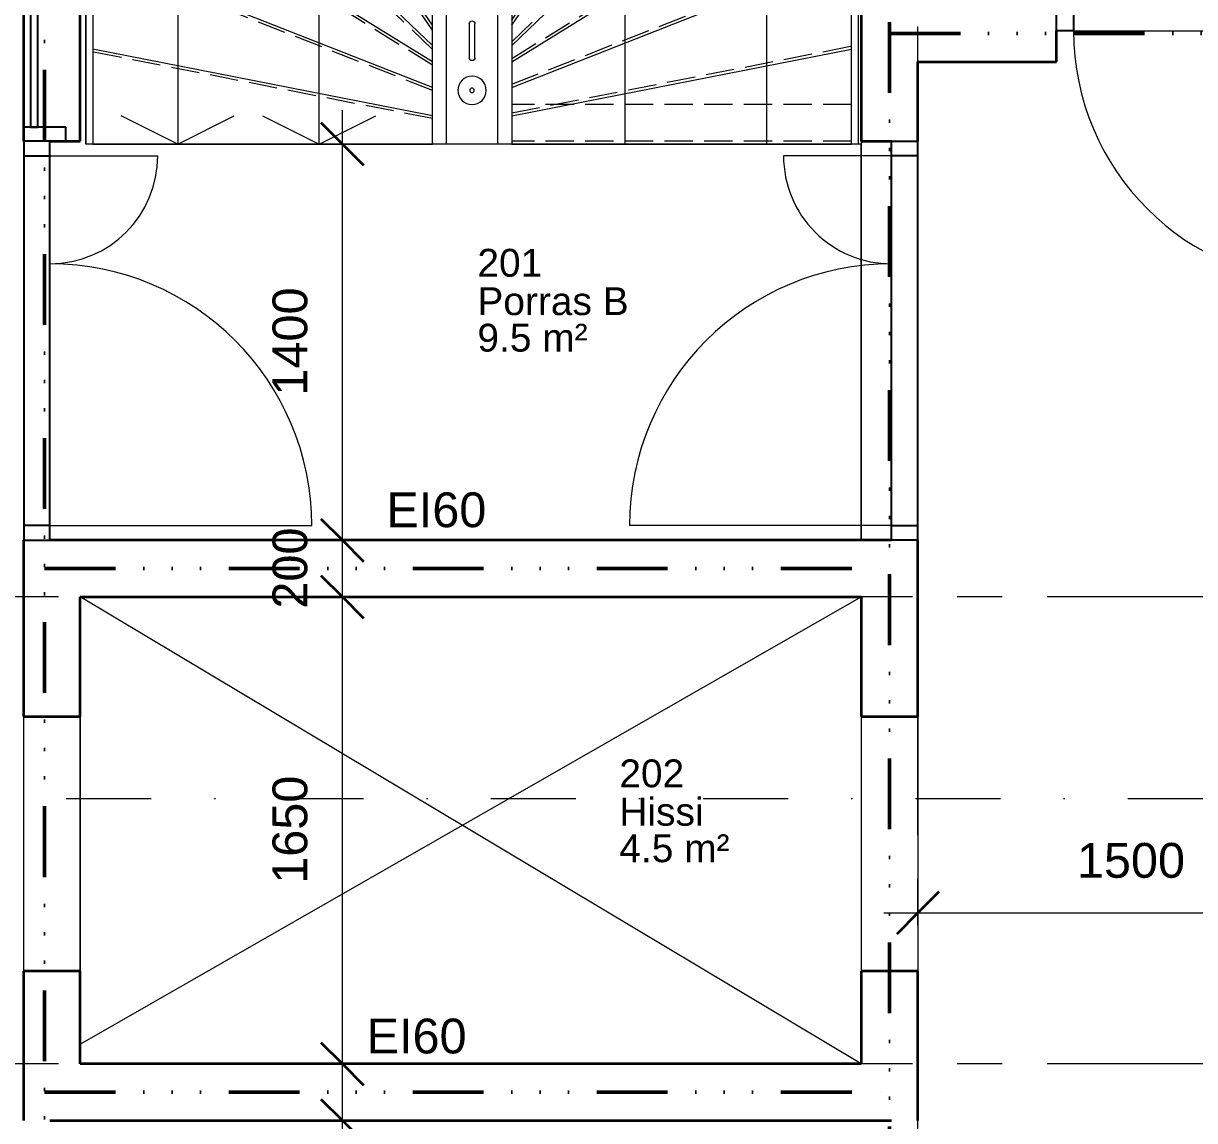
# Model space of a CAD drawing. Header units: millimetres. Extents: x -46592 to 140440, y -36427 to 76663.
# Drawn here: x 38214 to 42351, y 45556 to 49432 of the extents above; entities that cross this region are included whole.
import ezdxf

# ---------------------------------------------------------------- set-up
doc = ezdxf.new("R2010")
doc.units = ezdxf.units.MM
for name, pattern in [('Grid Line', [1111.25, 635, -158.75, 158.75, -158.75]), ('IMPORT-KVP _2_', [140, 100, -40]), ('PALOALUE', [650, 250, -100, 0, -100, 0, -100, 0, -100]), ('Pistekatko 6_4_5_mm', [750, 300, -225, 0, -225])]:
    doc.linetypes.add(name, pattern=pattern)
for name, color, linetype, lineweight in [('0-1', 7, 'IMPORT-KVP _2_', 18), ('0-2', 7, 'Continuous', 18), ('AR-A_MERKINNÄT', 8, 'Continuous', 18), ('AR-A_MERKINNÄT-4', 8, 'PALOALUE', 50), ('AR-A_MERKINNÄT_TXT', 8, 'Continuous', 9), ('AR-D_MITTA', 8, 'Continuous', 9), ('AR-D_MITTA-50', 8, 'Continuous', 9), ('AR-J_LEIKKMERK-2', 6, 'Pistekatko 6_4_5_mm', 9), ('AR-T_TEKSTI-HNRO', 3, 'Continuous', 9), ('AR-X1_EROHUTVIIVA', 11, 'Continuous', 18), ('AR-Y_MODVIIVA-1', 8, 'Grid Line', 9), ('AR1235_VP', 6, 'Continuous', 18), ('AR1241_US-1', 1, 'Continuous', 35), ('AR1243_ULKOOVI', 3, 'Continuous', 18), ('AR1243_ULKOOVI-1', 3, 'Continuous', 25), ('AR1245_LASIUS', 231, 'Continuous', 18), ('AR1245_LASIUS-1', 231, 'Continuous', 25), ('AR935_PA-HUONE', 2, 'Continuous', 18), ('Elemento 5_ pohja H_3000_ 17x176_5 mm_dwg-1', 7, 'Continuous', 18)]:
    doc.layers.add(name, color=color, linetype=linetype, lineweight=lineweight)
doc.styles.add('Arial_2', font='arial.ttf', dxfattribs={"height": 98.353293})
doc.styles.add('Arial_3', font='arial.ttf', dxfattribs={"height": 122.941617})
doc.styles.add('romans', font='romans__.ttf', dxfattribs={"height": 50})
doc.dimstyles.new('Diagonal_-_2_5mm_Arial', dxfattribs={"dimscale": 304.8, "dimtxt": 125, "dimasz": 0.492126, "dimexe": 0.393701, "dimexo": 0.0625, "dimgap": 0.287073, "dimtad": 1, "dimdec": 0, "dimzin": 0, "dimdsep": 46, "dimtxsty": 'Arial_3', "dimblk1": 'OBLIQUE', "dimblk2": 'OBLIQUE', "dimsah": 1, "dimcen": 0.09, "dimdle": 0.393701, "dimazin": 0, "dimtfac": 1, "dimtdec": 4, "dimtix": 1, "dimtmove": 0, "dimatfit": 3, "dimfxl": 0.393701, "dimfxlon": 1, "dimtvp": 1, "dimtolj": 1, "dimtzin": 0, "dimarcsym": 2})

# ---------------------------------------------------------------- blocks, each defined once
blk = doc.blocks.new('ARC_AO - dB sisäovi-puu asunnonovi - 10x21-1665506-04 2_ krs')
at = {"layer": 'AR1243_ULKOOVI'}
for p, q in [((445, 102), (-445, 102)), ((-445, 10), (445, 10)), ((445, 10), (445, -880))]:
    blk.add_line(p, q, dxfattribs=at)
blk.add_arc((445, 10), 890, 180, 270, dxfattribs=at)
at = {"layer": 'AR1243_ULKOOVI-1'}
for p, q in [((-505, 10), (-505, 102)), ((-505, 102), (-445, 102)), ((-445, 102), (-445, 10)), ((445, 10), (445, 102)), ((445, 102), (505, 102)), ((505, 102), (505, 10)), ((-445, 10), (-505, 10)), ((505, 10), (445, 10))]:
    blk.add_line(p, q, dxfattribs=at)
blk = doc.blocks.new('Rectangular Mullion - 50 x 150mm-1924275-04 2_ krs')
at = {"layer": 'AR1245_LASIUS-1'}
for p, q in [((-50, 75), (0, 75)), ((-50, -75), (-50, 75)), ((0, 75), (0, 73.3)), ((0, -18.7), (0, -75)), ((0, -75), (-50, -75))]:
    blk.add_line(p, q, dxfattribs=at)
blk = doc.blocks.new('System Panel - Lasitettu-2158233-04 2_ krs')
at = {"layer": 'AR1245_LASIUS-1'}
for p, q in [((563.4, -24.5), (-563.4, -24.5)), ((-563.4, -24.5), (-563.4, -49.5)), ((563.4, -49.5), (563.4, -24.5)), ((-563.4, -49.5), (563.4, -49.5))]:
    blk.add_line(p, q, dxfattribs=at)
blk = doc.blocks.new('OK9_1 - epäsymmetrinen pariovi korkealla lasiaukolla - 14x21-2157941-04 2_ krs')
at = {"layer": 'AR1243_ULKOOVI'}
for p, q in [((698, 3.7), (698, 928.7)), ((-608, 3.7), (-608, 384.7))]:
    blk.add_line(p, q, dxfattribs=at)
for centre, radius, start, end in [((698, 3.7), 925, 90, 180), ((-608, 3.7), 381, 360, 90)]:
    blk.add_arc(centre, radius, start, end, dxfattribs=at)
at = {"layer": 'AR1243_ULKOOVI-1'}
for p, q in [((-608, 3.7), (-660, 3.7)), ((-660, 3.7), (-660, -88.3)), ((-608, 3.7), (-660, 3.7)), ((-660, 3.7), (-660, -88.3)), ((698, 3.7), (-608, 3.7)), ((698, 3.7), (-608, 3.7)), ((-608, -88.3), (-608, 3.7)), ((-608, -88.3), (-608, 3.7)), ((698, 3.7), (698, -88.3)), ((750, 3.7), (698, 3.7)), ((750, 3.7), (698, 3.7)), ((698, 3.7), (698, -88.3)), ((750, -88.3), (750, 3.7)), ((750, -88.3), (750, 3.7)), ((-660, -88.3), (-608, -88.3)), ((-660, -88.3), (-608, -88.3)), ((-608, -88.3), (698, -88.3)), ((-608, -88.3), (698, -88.3)), ((698, -88.3), (750, -88.3)), ((698, -88.3), (750, -88.3))]:
    blk.add_line(p, q, dxfattribs=at)
blk = doc.blocks.new('OK9_1 - epäsymmetrinen pariovi korkealla lasiaukolla - 14x21-2158045-04 2_ krs')
at = {"layer": 'AR1243_ULKOOVI'}
for p, q in [((-608, -3.7), (-608, -384.7)), ((698, -3.7), (698, -928.7))]:
    blk.add_line(p, q, dxfattribs=at)
for centre, radius, start, end in [((-608, -3.7), 381, 270, 0), ((698, -3.7), 925, 180, 270)]:
    blk.add_arc(centre, radius, start, end, dxfattribs=at)
at = {"layer": 'AR1243_ULKOOVI-1'}
for p, q in [((-660, -3.7), (-660, 88.3)), ((-660, 88.3), (-608, 88.3)), ((-660, 88.3), (-608, 88.3)), ((-660, -3.7), (-660, 88.3)), ((-608, 88.3), (698, 88.3)), ((-608, 88.3), (698, 88.3)), ((-608, 88.3), (-608, -3.7)), ((-608, 88.3), (-608, -3.7)), ((698, 88.3), (750, 88.3)), ((698, -3.7), (698, 88.3)), ((698, 88.3), (750, 88.3)), ((698, -3.7), (698, 88.3)), ((750, 88.3), (750, -3.7)), ((750, 88.3), (750, -3.7)), ((-608, -3.7), (-660, -3.7)), ((-608, -3.7), (-660, -3.7)), ((698, -3.7), (-608, -3.7)), ((698, -3.7), (-608, -3.7)), ((750, -3.7), (698, -3.7)), ((750, -3.7), (698, -3.7))]:
    blk.add_line(p, q, dxfattribs=at)
blk = doc.blocks.new('Elemento 5_ pohja H_3000_ 17x176_5 mm_dwg__Oblique-1778600-04 2_ krs')
at = {"layer": '0-2'}
blk.add_line((-0.5, -0.5), (0.5, 0.5), dxfattribs=at)
blk = doc.blocks.new('Elemento 5_ pohja H_3000_ 17x176_5 mm_dwg-1732897-04 2_ krs')
at = {"layer": '0-1'}
for p, q in [((2242.7, 3028.8), (1124.9, 4671)), ((2242.7, 3166.8), (1615, 4671)), ((2296.2, 3291.1), (2021.2, 4671)), ((2392.7, 3320.7), (2392.7, 4671)), ((2486.4, 3275.1), (2764.6, 4671)), ((2522.7, 3114.8), (3172.1, 4671)), ((2522.7, 2993.2), (3664.7, 4671)), ((2242.7, 2952.9), (1042.7, 4106.8)), ((2522.7, 2925.2), (3722.7, 4079.1)), ((2242.7, 2893.2), (1042.7, 3637)), ((2522.7, 2869.7), (3722.7, 3613.5)), ((2242.7, 2802.3), (1042.7, 3273.5)), ((2522.7, 2780.8), (3722.7, 3252)), ((2242.7, 2701.5), (1042.7, 2937.1)), ((2522.7, 2681.1), (3722.7, 2916.7)), ((1042.7, 2731), (2242.7, 2731)), ((1042.7, 2601), (2242.7, 2601))]:
    blk.add_line(p, q, dxfattribs=at)
at = {"layer": '0-2'}
for p, q in [((1017.7, 2591), (1017.7, 4676)), ((3747.7, 4676), (3747.7, 2591)), ((2242.7, 3011), (1112.8, 4671)), ((2242.7, 3140.8), (1604.2, 4671)), ((2287.5, 3283.7), (2011, 4671)), ((2382.7, 3321), (2382.7, 4671)), ((2477.9, 3283.7), (2754.4, 4671)), ((2522.7, 3011), (3652.6, 4671)), ((2522.7, 3140.8), (3161.2, 4671)), ((2369.4, 4320.1), (2360.4, 4387.1)), ((2068.6, 4327.7), (2382.9, 4370)), ((2094.7, 4283.2), (2085.7, 4350.2)), ((2242.7, 2939.1), (1042.7, 4093)), ((2522.7, 2939.1), (3722.7, 4093)), ((2164.8, 3817), (2380.7, 3853.3)), ((2366.1, 3819.7), (2357.7, 3869.7)), ((2189.6, 3790), (2181.2, 3840.1)), ((2242.7, 2881.4), (1042.7, 3625.3)), ((2522.7, 2881.4), (3722.7, 3625.3)), ((2242.7, 2791.5), (1042.7, 3262.8)), ((2522.7, 2791.5), (3722.7, 3262.8)), ((1342.7, 3181), (1342.7, 2591)), ((1842.7, 3181), (1842.7, 2591)), ((2292.7, 3181), (2292.7, 2591)), ((2472.7, 2591), (2472.7, 3181)), ((2372.7, 2896), (2372.7, 3016)), ((2392.7, 3016), (2392.7, 2896)), ((2242.7, 2691.3), (1042.7, 2926.9)), ((2522.7, 2691.3), (3722.7, 2926.9)), ((2922.7, 2591), (2722.7, 2691)), ((3422.7, 2591), (3222.7, 2691)), ((1347.7, 2591), (1537.7, 2591))]:
    blk.add_line(p, q, dxfattribs=at)
at = {"layer": '0-2', "flags": 128}
for points in [[(2242.7, 3181), (2242.7, 2591), (1042.7, 2591), (1042.7, 4671), (3722.7, 4671), (3722.7, 2591), (2522.7, 2591), (2522.7, 3181)], [(3122.7, 2691), (2922.7, 2591), (2922.7, 3181)], [(3422.7, 3181), (3422.7, 2591), (3622.7, 2691)], [(2242.7, 2591), (2252.7, 2591), (2522.7, 2591)]]:
    blk.add_lwpolyline(points, dxfattribs=at)
at = {"layer": '0-2'}
for centre, radius in [((2382.7, 3131), 50), ((2382.7, 3131), 8), ((2382.7, 2781), 50), ((2382.7, 2781), 8)]:
    blk.add_circle(centre, radius, dxfattribs=at)
for centre, radius, start, end in [((2382.7, 3181), 1040, 360, 180), ((2382.7, 3181), 540, 360, 180), ((2382.7, 3181), 140, 90, 180), ((2382.7, 3181), 140, 360, 90), ((2382.7, 3181), 90, 90, 180), ((2382.7, 3181), 90, 360, 90), ((2382.7, 3016), 10, 90, 180), ((2382.7, 3016), 10, 0, 90), ((2382.7, 2896), 10, 180, 270), ((2382.7, 2896), 10, 270, 0)]:
    blk.add_arc(centre, radius, start, end, dxfattribs=at)
at = {"xscale": 28, "yscale": 28, "zscale": 28}
for p, rotation in [((2088.4, 4330.4), 187.6565210284084), ((2363, 4367.3), 7.656521028408435), ((2361, 3850), 9.537559017675813), ((2184.5, 3820.3), 189.5375590176757)]:
    blk.add_blockref('Elemento 5_ pohja H_3000_ 17x176_5 mm_dwg__Oblique-1778600-04 2_ krs', p, dxfattribs=dict(at, rotation=rotation))
at = {"layer": '0-2', "char_height": 50, "width": 170.458, "attachment_point": 2, "line_spacing_factor": 0.964689, "style": 'romans'}
for s, insert, rotation in [('277', (2214.6, 4431.8), 7.6565), ('179', (2253.1, 3952.2), 9.5376)]:
    blk.add_mtext(s, dxfattribs=dict(at, insert=insert, rotation=rotation))
blk = doc.blocks.new('Paloaluemerkintä - EI60-1904528-04 2_ krs')
at = {"layer": 'AR-A_MERKINNÄT-4'}
blk.add_line((0, 0), (10860, 0), dxfattribs=at)
blk = doc.blocks.new('Paloaluemerkintä - EI60-1905671-04 2_ krs')
at = {"layer": 'AR-A_MERKINNÄT-4'}
blk.add_line((0, 0), (24200, 0), dxfattribs=at)
blk = doc.blocks.new('Paloaluemerkintä - EI60-1905836-04 2_ krs')
at = {"layer": 'AR-A_MERKINNÄT-4'}
blk.add_line((0, 0), (6100, 0), dxfattribs=at)
blk = doc.blocks.new('Paloaluemerkintä - EI60-1905038-04 2_ krs')
at = {"layer": 'AR-A_MERKINNÄT-4'}
blk.add_line((0, 0), (2985, 0), dxfattribs=at)
blk = doc.blocks.new('DIMBLOCK1-04 2_ krs')
at = {"layer": 'AR-D_MITTA-50', "transparency": 16777216}
for p, q in [((41374, 46409.7), (41374, 46169.7)), ((41374, 46289.7), (41374, 46409.7)), ((42874, 46409.7), (42874, 46169.7)), ((42874, 46289.7), (42874, 46409.7)), ((41254, 46289.7), (42994, 46289.7))]:
    blk.add_line(p, q, dxfattribs=at)
at = {"layer": 'AR-D_MITTA-50', "lineweight": 35, "transparency": 16777216}
for p, q in [((41374, 46289.7), (41449, 46364.7)), ((42874, 46289.7), (42949, 46364.7)), ((41374, 46289.7), (41299, 46214.7)), ((42874, 46289.7), (42799, 46214.7))]:
    blk.add_line(p, q, dxfattribs=at)
at = {"layer": 'AR-D_MITTA-50', "color": 0, "transparency": 16777216, "insert": (41935.6, 46536.7), "char_height": 122.94, "width": 452.308, "attachment_point": 1, "line_spacing_factor": 0.938532, "style": 'Arial_3'}
blk.add_mtext('1500', dxfattribs=at)
blk = doc.blocks.new('_Oblique')
at = {"color": 0, "linetype": 'ByBlock', "lineweight": -2}
blk.add_line((-0.5, -0.5), (0.5, 0.5), dxfattribs=at)
blk = doc.blocks.new('DIMBLOCK9-04 2_ krs')
at = {"layer": 'AR-D_MITTA-50', "lineweight": 35, "transparency": 16777216}
for p, q in [((39340.9, 47406), (39265.9, 47481)), ((39340.9, 47406), (39415.9, 47331)), ((39340.9, 45756), (39265.9, 45831)), ((39340.9, 45756), (39415.9, 45681))]:
    blk.add_line(p, q, dxfattribs=at)
at = {"layer": 'AR-D_MITTA-50', "transparency": 16777216}
for p, q in [((39220.9, 47406), (39460.9, 47406)), ((39340.9, 47406), (39220.9, 47406)), ((39340.9, 45636), (39340.9, 47406)), ((39220.9, 45756), (39460.9, 45756)), ((39340.9, 45756), (39220.9, 45756))]:
    blk.add_line(p, q, dxfattribs=at)
at = {"layer": 'AR-D_MITTA-50', "color": 0, "transparency": 16777216, "insert": (39093.9, 46392.5), "char_height": 122.94, "width": 452.308, "attachment_point": 1, "rotation": 90, "line_spacing_factor": 0.938532, "style": 'Arial_3'}
blk.add_mtext('1650', dxfattribs=at)
blk = doc.blocks.new('DIMBLOCK10-04 2_ krs')
at = {"layer": 'AR-D_MITTA-50', "lineweight": 35, "transparency": 16777216}
for p, q in [((39340.9, 47606), (39265.9, 47681)), ((39340.9, 47606), (39415.9, 47531)), ((39340.9, 47406), (39265.9, 47481)), ((39340.9, 47406), (39415.9, 47331))]:
    blk.add_line(p, q, dxfattribs=at)
at = {"layer": 'AR-D_MITTA-50', "transparency": 16777216}
for p, q in [((39220.9, 47606), (39460.9, 47606)), ((39340.9, 47606), (39220.9, 47606)), ((39340.9, 47406), (39340.9, 47606)), ((39220.9, 47406), (39460.9, 47406)), ((39340.9, 47406), (39220.9, 47406))]:
    blk.add_line(p, q, dxfattribs=at)
at = {"layer": 'AR-D_MITTA-50', "color": 0, "transparency": 16777216, "insert": (39093.9, 47364.6), "char_height": 122.94, "width": 339.231, "attachment_point": 1, "rotation": 90, "line_spacing_factor": 0.938532, "style": 'Arial_3'}
blk.add_mtext('200', dxfattribs=at)
blk = doc.blocks.new('DIMBLOCK11-04 2_ krs')
at = {"layer": 'AR-D_MITTA-50', "transparency": 16777216}
for p, q in [((39340.9, 47606), (39340.9, 49125.8)), ((39460.9, 49005.8), (39220.9, 49005.8)), ((39340.9, 49005.8), (39460.9, 49005.8)), ((39220.9, 47606), (39460.9, 47606)), ((39340.9, 47606), (39220.9, 47606))]:
    blk.add_line(p, q, dxfattribs=at)
at = {"layer": 'AR-D_MITTA-50', "lineweight": 35, "transparency": 16777216}
for p, q in [((39340.9, 49005.8), (39265.9, 49080.8)), ((39340.9, 49005.8), (39415.9, 48930.8)), ((39340.9, 47606), (39265.9, 47681)), ((39340.9, 47606), (39415.9, 47531))]:
    blk.add_line(p, q, dxfattribs=at)
at = {"layer": 'AR-D_MITTA-50', "color": 0, "transparency": 16777216, "insert": (39093.9, 48117.4), "char_height": 122.94, "width": 452.308, "attachment_point": 1, "rotation": 90, "line_spacing_factor": 0.938532, "style": 'Arial_3'}
blk.add_mtext('1400', dxfattribs=at)
blk = doc.blocks.new('DIMBLOCK17-04 2_ krs')
at = {"layer": 'AR-D_MITTA-50', "transparency": 16777216}
for p, q in [((39340.9, 43836), (39340.9, 45676)), ((39220.9, 45556), (39460.9, 45556)), ((39340.9, 45556), (39220.9, 45556)), ((39220.9, 43956), (39460.9, 43956)), ((39340.9, 43956), (39220.9, 43956))]:
    blk.add_line(p, q, dxfattribs=at)
at = {"layer": 'AR-D_MITTA-50', "lineweight": 35, "transparency": 16777216}
for p, q in [((39340.9, 45556), (39265.9, 45631)), ((39340.9, 45556), (39415.9, 45481)), ((39340.9, 43956), (39265.9, 44031)), ((39340.9, 43956), (39415.9, 43881))]:
    blk.add_line(p, q, dxfattribs=at)
at = {"layer": 'AR-D_MITTA-50', "color": 0, "transparency": 16777216, "insert": (39093.9, 44567.5), "char_height": 122.94, "width": 452.308, "attachment_point": 1, "rotation": 90, "line_spacing_factor": 0.938532, "style": 'Arial_3'}
blk.add_mtext('1600', dxfattribs=at)

msp = doc.modelspace()

# ---------------------------------------------------------------- linework, layer by layer
at = {"layer": 'AR-J_LEIKKMERK-2'}
msp.add_line((27113.5, 46694.4), (50033, 46694.4), dxfattribs=at)
at = {"layer": 'AR-X1_EROHUTVIIVA'}
for p, q in [((38414.1, 45826), (41174, 47406)), ((41174, 45756), (38414.1, 47406))]:
    msp.add_line(p, q, dxfattribs=at)
at = {"layer": 'AR-Y_MODVIIVA-1'}
for p, q in [((41374, 32118), (41374, 59825.4)), ((49133.2, 47406), (29793.3, 47406)), ((49133.2, 45756), (29793.3, 45756))]:
    msp.add_line(p, q, dxfattribs=at)
at = {"layer": 'AR1235_VP'}
for p, q in [((38434, 49005.8), (38434, 51090.8)), ((41174, 49005.8), (38434, 49005.8)), ((41174, 49016), (41174, 47606)), ((41174, 47606), (41174, 49005.8)), ((38414.1, 46083.5), (38414.1, 46983.5)), ((41174, 46983.5), (41174, 46083.5))]:
    msp.add_line(p, q, dxfattribs=at)
at = {"layer": 'AR1241_US-1'}
for p, q in [((38214.1, 51290.8), (38214.1, 49016)), ((38414.1, 49016), (38414.1, 51090.8)), ((41174, 51090.8), (41174, 49016)), ((41864, 49296), (41864, 49406)), ((41374, 49296), (41864, 49296)), ((41374, 49016), (41374, 49296)), ((38214.1, 49016), (38215.8, 49016)), ((38307.8, 49016), (38414.1, 49016)), ((41174, 49016), (41280.3, 49016)), ((41372.3, 49016), (41374, 49016)), ((38214.1, 47606), (38214.1, 46983.5)), ((38215.8, 47606), (38214.1, 47606)), ((41280.3, 47606), (38307.8, 47606)), ((41374, 47606), (41372.3, 47606)), ((41374, 46983.5), (41374, 47606)), ((38414.1, 46983.5), (38414.1, 47406)), ((38414.1, 47406), (41174, 47406)), ((41174, 47406), (41174, 46983.5)), ((38214.1, 46983.5), (38414.1, 46983.5)), ((41174, 46983.5), (41374, 46983.5)), ((38214.1, 46083.5), (38214.1, 45556)), ((38414.1, 46083.5), (38214.1, 46083.5)), ((38414.1, 45756), (38414.1, 46083.5)), ((41374, 46083.5), (41174, 46083.5)), ((41174, 46083.5), (41174, 45756)), ((41374, 45556), (41374, 46083.5)), ((41174, 45756), (38414.1, 45756)), ((38307.8, 45556), (41280.3, 45556)), ((41372.3, 45556), (41374, 45556))]:
    msp.add_line(p, q, dxfattribs=at)
at = {"layer": 'AR935_PA-HUONE'}
for p, q in [((38214.1, 46983.5), (38214.1, 46083.5)), ((38414.1, 46983.5), (38414.1, 46083.5)), ((41174, 46983.5), (41174, 46083.5)), ((41374, 46983.5), (41374, 46083.5))]:
    msp.add_line(p, q, dxfattribs=at)

# ---------------------------------------------------------------- block references
at = {"layer": 'AR-A_MERKINNÄT', "rotation": 269.9999999999999}
for name, p in [('Paloaluemerkintä - EI60-1905671-04 2_ krs', (41274, 57890.8)), ('Paloaluemerkintä - EI60-1904528-04 2_ krs', (38289.1, 51218.5))]:
    msp.add_blockref(name, p, dxfattribs=at)
at = {"layer": 'AR-A_MERKINNÄT'}
for name, p in [('Paloaluemerkintä - EI60-1905836-04 2_ krs', (41274, 49396)), ('Paloaluemerkintä - EI60-1905038-04 2_ krs', (38289.1, 47506)), ('Paloaluemerkintä - EI60-1905038-04 2_ krs', (38289.1, 45656))]:
    msp.add_blockref(name, p, dxfattribs=at)
at = {"layer": 'AR1243_ULKOOVI'}
msp.add_blockref('ARC_AO - dB sisäovi-puu asunnonovi - 10x21-1665506-04 2_ krs', (42369, 49396), dxfattribs=at)
for name, p, rotation in [('OK9_1 - epäsymmetrinen pariovi korkealla lasiaukolla - 14x21-2157941-04 2_ krs', (38304.1, 48356), 270.0000000000017), ('OK9_1 - epäsymmetrinen pariovi korkealla lasiaukolla - 14x21-2158045-04 2_ krs', (41284, 48356), 269.9999999999983)]:
    msp.add_blockref(name, p, dxfattribs=dict(at, rotation=rotation))
at = {"layer": 'AR1245_LASIUS', "rotation": 270.0000000000016}
msp.add_blockref('System Panel - Lasitettu-2158233-04 2_ krs', (38289.1, 49629.4), dxfattribs=at)
at = {"layer": 'AR1245_LASIUS', "extrusion": (0, 0, -1), "rotation": 269.9999999999984}
msp.add_blockref('Rectangular Mullion - 50 x 150mm-1924275-04 2_ krs', (-38289.1, 49016), dxfattribs=at)
at = {"layer": 'Elemento 5_ pohja H_3000_ 17x176_5 mm_dwg-1', "extrusion": (0, 0, -1), "zscale": -1}
msp.add_blockref('Elemento 5_ pohja H_3000_ 17x176_5 mm_dwg-1732897-04 2_ krs', (-42181.7, 46414.7), dxfattribs=at)

# ---------------------------------------------------------------- texts
at = {"layer": 'AR-A_MERKINNÄT_TXT', "char_height": 122.94, "width": 421.5, "attachment_point": 1, "line_spacing_factor": 0.938532, "style": 'Arial_3'}
for insert in [(39496.2, 47775.3), (39426.4, 45916.1)]:
    msp.add_mtext('EI60', dxfattribs=dict(at, insert=insert))
at = {"layer": 'AR-T_TEKSTI-HNRO', "char_height": 98.35, "attachment_point": 1, "line_spacing_factor": 0.938532, "style": 'Arial_2'}
for s, insert, width in [('201', (39817.8, 48635.6), 273.6), ('Porras B', (39817.8, 48500), 636), ('9.5 m²', (39817.8, 48371), 463.2), ('202', (40319.2, 46831.8), 273.6), ('Hissi', (40319.2, 46696.2), 352.8), ('4.5 m²', (40319.2, 46567.2), 463.2)]:
    msp.add_mtext(s, dxfattribs=dict(at, insert=insert, width=width))

# ---------------------------------------------------------------- dimensions: what is measured, and where the dimension line sits
at = {"layer": 'AR-D_MITTA'}
for base, p1, p2, override, picture, middle in [((39340.9, 49005.8), (39220.9, 47606), (39460.9, 49005.8), {"dimpost": '<>', "dimfxl": 1420.21901}, 'DIMBLOCK11-04 2_ krs', (39190.6, 48305.9)), ((39340.9, 47606), (39220.9, 47406), (39220.9, 47606), {"dimpost": '<>', "dimfxl": 200}, 'DIMBLOCK10-04 2_ krs', (39190.6, 47506)), ((39340.9, 47406), (39220.9, 45756), (39220.9, 47406), {"dimpost": '<>', "dimfxl": 1650}, 'DIMBLOCK9-04 2_ krs', (39190.6, 46581)), ((39340.9, 45556), (39220.9, 43956), (39220.9, 45556), {"dimpost": '<>', "dimfxl": 1600}, 'DIMBLOCK17-04 2_ krs', (39190.6, 44756))]:
    dim = msp.add_linear_dim(base=base, p1=p1, p2=p2, angle=90, dimstyle='Diagonal_-_2_5mm_Arial', override=override, dxfattribs=at)
    dim.commit()
    dim.dimension.update_dxf_attribs({"geometry": picture, "text_midpoint": middle})
dim = msp.add_linear_dim(base=(42874, 46289.7), p1=(41374, 46409.7), p2=(42874, 46409.7), dimstyle='Diagonal_-_2_5mm_Arial', override={"dimpost": '<>', "dimfxl": 1500}, dxfattribs=at)
dim.commit()
dim.dimension.update_dxf_attribs({"geometry": 'DIMBLOCK1-04 2_ krs', "text_midpoint": (42124, 46440)})

doc.saveas('drawing.dxf')
